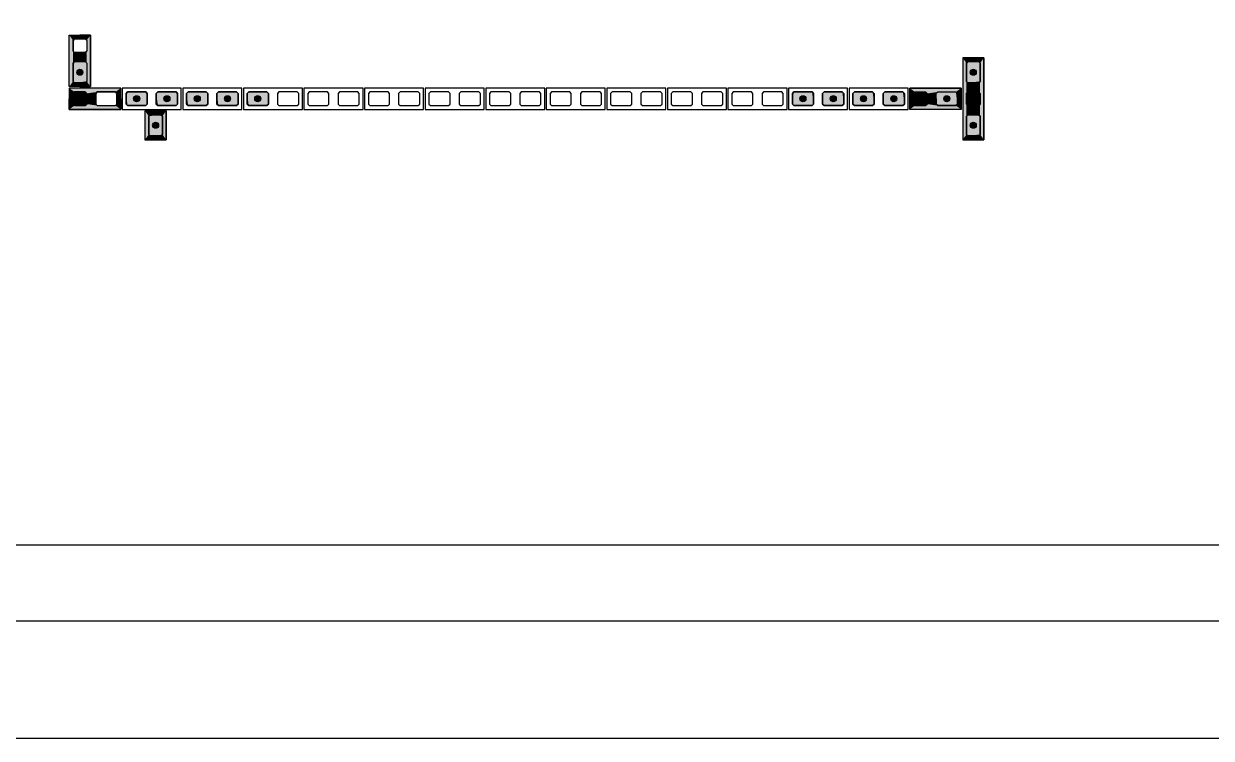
# Model space of a CAD drawing. Extents: x -1.9 to 86, y -1.6 to 61.
# Drawn here: x 7.3 to 22.98, y -1.55 to 7.88 of the extents above; entities that cross this region are included whole.
import ezdxf

# ---------------------------------------------------------------- set-up
doc = ezdxf.new("R2010")
doc.units = 0
doc.header["$MEASUREMENT"] = 0
doc.linetypes.add('HIDDEN', pattern=[9.525, 6.35, -3.175])
doc.layers.get('Defpoints').update_dxf_attribs({"linetype": 'CONTINUOUS'})
for name, color, linetype in [('ARQ_FOLHA', 7, 'CONTINUOUS'), ('PENA_01', 1, 'CONTINUOUS'), ('PENA_02', 2, 'CONTINUOUS'), ('PENA_03', 3, 'CONTINUOUS'), ('PENA_11', 252, 'CONTINUOUS'), ('PENA_19', 240, 'CONTINUOUS'), ('PENA_21', 100, 'CONTINUOUS'), ('PENA_23', 50, 'CONTINUOUS')]:
    doc.layers.add(name, color=color, linetype=linetype)

msp = doc.modelspace()

# ---------------------------------------------------------------- linework, layer by layer
at = {"layer": 'ARQ_FOLHA', "color": 1}
for points in [[(0, 0), (84.1, 0), (84.1, 59.4), (0, 59.4)], [(2.5, 1), (83.1, 1), (83.1, 58.4), (2.5, 58.4)]]:
    msp.add_lwpolyline(points, close=True, dxfattribs=at)
at = {"layer": 'Defpoints', "color": 8, "linetype": 'HIDDEN', "ltscale": 100}
msp.add_lwpolyline([(-1.95, 60.95), (-1.95, -1.55), (86.05, -1.55), (86.05, 60.95)], close=True, dxfattribs=at)
at = {"layer": 'PENA_01', "linetype": 'Continuous'}
for points in [[(8.128, 7.658), (8.128, 7.518), (8.108, 7.498), (7.968, 7.498), (7.948, 7.518), (7.948, 7.658), (7.968, 7.678), (8.108, 7.678), (8.128, 7.658)], [(8.128, 7.358), (8.128, 7.118), (8.108, 7.098), (7.968, 7.098), (7.948, 7.118), (7.948, 7.358), (7.968, 7.378), (8.108, 7.378), (8.128, 7.358)], [(19.908, 7.098), (19.928, 7.118), (19.928, 7.358), (19.908, 7.378), (19.768, 7.378), (19.748, 7.358), (19.748, 7.118), (19.768, 7.098), (19.908, 7.098)], [(7.968, 6.798), (8.108, 6.798), (8.128, 6.818), (8.128, 6.958), (8.108, 6.978), (7.968, 6.978), (7.948, 6.958), (7.948, 6.818), (7.968, 6.798)], [(8.268, 6.798), (8.508, 6.798), (8.528, 6.818), (8.528, 6.958), (8.508, 6.978), (8.268, 6.978), (8.248, 6.958), (8.248, 6.818), (8.268, 6.798)], [(8.928, 6.958), (8.908, 6.978), (8.668, 6.978), (8.648, 6.958), (8.648, 6.818), (8.668, 6.798), (8.908, 6.798), (8.928, 6.818), (8.928, 6.958)], [(9.328, 6.958), (9.308, 6.978), (9.068, 6.978), (9.048, 6.958), (9.048, 6.818), (9.068, 6.798), (9.308, 6.798), (9.328, 6.818), (9.328, 6.958)], [(9.728, 6.958), (9.708, 6.978), (9.468, 6.978), (9.448, 6.958), (9.448, 6.818), (9.468, 6.798), (9.708, 6.798), (9.728, 6.818), (9.728, 6.958)], [(10.128, 6.958), (10.108, 6.978), (9.868, 6.978), (9.848, 6.958), (9.848, 6.818), (9.868, 6.798), (10.108, 6.798), (10.128, 6.818), (10.128, 6.958)], [(10.528, 6.958), (10.508, 6.978), (10.268, 6.978), (10.248, 6.958), (10.248, 6.818), (10.268, 6.798), (10.508, 6.798), (10.528, 6.818), (10.528, 6.958)], [(10.928, 6.958), (10.908, 6.978), (10.668, 6.978), (10.648, 6.958), (10.648, 6.818), (10.668, 6.798), (10.908, 6.798), (10.928, 6.818), (10.928, 6.958)], [(11.328, 6.958), (11.308, 6.978), (11.068, 6.978), (11.048, 6.958), (11.048, 6.818), (11.068, 6.798), (11.308, 6.798), (11.328, 6.818), (11.328, 6.958)], [(11.728, 6.958), (11.708, 6.978), (11.468, 6.978), (11.448, 6.958), (11.448, 6.818), (11.468, 6.798), (11.708, 6.798), (11.728, 6.818), (11.728, 6.958)], [(12.128, 6.958), (12.108, 6.978), (11.868, 6.978), (11.848, 6.958), (11.848, 6.818), (11.868, 6.798), (12.108, 6.798), (12.128, 6.818), (12.128, 6.958)], [(12.528, 6.958), (12.508, 6.978), (12.268, 6.978), (12.248, 6.958), (12.248, 6.818), (12.268, 6.798), (12.508, 6.798), (12.528, 6.818), (12.528, 6.958)], [(12.928, 6.958), (12.908, 6.978), (12.668, 6.978), (12.648, 6.958), (12.648, 6.818), (12.668, 6.798), (12.908, 6.798), (12.928, 6.818), (12.928, 6.958)], [(13.328, 6.958), (13.308, 6.978), (13.068, 6.978), (13.048, 6.958), (13.048, 6.818), (13.068, 6.798), (13.308, 6.798), (13.328, 6.818), (13.328, 6.958)], [(13.728, 6.958), (13.708, 6.978), (13.468, 6.978), (13.448, 6.958), (13.448, 6.818), (13.468, 6.798), (13.708, 6.798), (13.728, 6.818), (13.728, 6.958)], [(14.128, 6.958), (14.108, 6.978), (13.868, 6.978), (13.848, 6.958), (13.848, 6.818), (13.868, 6.798), (14.108, 6.798), (14.128, 6.818), (14.128, 6.958)], [(14.528, 6.958), (14.508, 6.978), (14.268, 6.978), (14.248, 6.958), (14.248, 6.818), (14.268, 6.798), (14.508, 6.798), (14.528, 6.818), (14.528, 6.958)], [(14.928, 6.958), (14.908, 6.978), (14.668, 6.978), (14.648, 6.958), (14.648, 6.818), (14.668, 6.798), (14.908, 6.798), (14.928, 6.818), (14.928, 6.958)], [(15.328, 6.958), (15.308, 6.978), (15.068, 6.978), (15.048, 6.958), (15.048, 6.818), (15.068, 6.798), (15.308, 6.798), (15.328, 6.818), (15.328, 6.958)], [(15.728, 6.958), (15.708, 6.978), (15.468, 6.978), (15.448, 6.958), (15.448, 6.818), (15.468, 6.798), (15.708, 6.798), (15.728, 6.818), (15.728, 6.958)], [(16.128, 6.958), (16.108, 6.978), (15.868, 6.978), (15.848, 6.958), (15.848, 6.818), (15.868, 6.798), (16.108, 6.798), (16.128, 6.818), (16.128, 6.958)], [(16.528, 6.958), (16.508, 6.978), (16.268, 6.978), (16.248, 6.958), (16.248, 6.818), (16.268, 6.798), (16.508, 6.798), (16.528, 6.818), (16.528, 6.958)], [(16.928, 6.958), (16.908, 6.978), (16.668, 6.978), (16.648, 6.958), (16.648, 6.818), (16.668, 6.798), (16.908, 6.798), (16.928, 6.818), (16.928, 6.958)], [(17.328, 6.958), (17.308, 6.978), (17.068, 6.978), (17.048, 6.958), (17.048, 6.818), (17.068, 6.798), (17.308, 6.798), (17.328, 6.818), (17.328, 6.958)], [(17.728, 6.958), (17.708, 6.978), (17.468, 6.978), (17.448, 6.958), (17.448, 6.818), (17.468, 6.798), (17.708, 6.798), (17.728, 6.818), (17.728, 6.958)], [(18.128, 6.958), (18.108, 6.978), (17.868, 6.978), (17.848, 6.958), (17.848, 6.818), (17.868, 6.798), (18.108, 6.798), (18.128, 6.818), (18.128, 6.958)], [(18.528, 6.958), (18.508, 6.978), (18.268, 6.978), (18.248, 6.958), (18.248, 6.818), (18.268, 6.798), (18.508, 6.798), (18.528, 6.818), (18.528, 6.958)], [(18.928, 6.958), (18.908, 6.978), (18.668, 6.978), (18.648, 6.958), (18.648, 6.818), (18.668, 6.798), (18.908, 6.798), (18.928, 6.818), (18.928, 6.958)], [(19.068, 6.978), (19.208, 6.978), (19.228, 6.958), (19.228, 6.818), (19.208, 6.798), (19.068, 6.798), (19.048, 6.818), (19.048, 6.958), (19.068, 6.978)], [(19.368, 6.978), (19.608, 6.978), (19.628, 6.958), (19.628, 6.818), (19.608, 6.798), (19.368, 6.798), (19.348, 6.818), (19.348, 6.958), (19.368, 6.978)], [(19.908, 6.798), (19.928, 6.818), (19.928, 6.958), (19.908, 6.978), (19.768, 6.978), (19.748, 6.958), (19.748, 6.818), (19.768, 6.798), (19.908, 6.798)], [(9.128, 6.418), (9.128, 6.658), (9.108, 6.678), (8.968, 6.678), (8.948, 6.658), (8.948, 6.418), (8.968, 6.398), (9.108, 6.398), (9.128, 6.418)], [(19.908, 6.398), (19.928, 6.418), (19.928, 6.658), (19.908, 6.678), (19.768, 6.678), (19.748, 6.658), (19.748, 6.418), (19.768, 6.398), (19.908, 6.398)]]:
    msp.add_lwpolyline(points, dxfattribs=at)
at = {"layer": 'PENA_02', "linetype": 'Continuous'}
for p, q in [((19.978, 7.428), (19.698, 7.428)), ((19.698, 7.428), (19.698, 6.348)), ((19.978, 6.348), (19.978, 7.428)), ((19.698, 6.348), (19.978, 6.348))]:
    msp.add_line(p, q, dxfattribs=at)
for points in [[(8.178, 7.728), (8.178, 7.048), (7.898, 7.048), (7.898, 7.728), (8.178, 7.728)], [(7.898, 6.748), (8.578, 6.748), (8.578, 7.028), (7.898, 7.028), (7.898, 6.748)], [(9.378, 7.028), (8.598, 7.028), (8.598, 6.748), (9.378, 6.748), (9.378, 7.028)], [(10.178, 7.028), (9.398, 7.028), (9.398, 6.748), (10.178, 6.748), (10.178, 7.028)], [(10.978, 7.028), (10.198, 7.028), (10.198, 6.748), (10.978, 6.748), (10.978, 7.028)], [(11.778, 7.028), (10.998, 7.028), (10.998, 6.748), (11.778, 6.748), (11.778, 7.028)], [(12.578, 7.028), (11.798, 7.028), (11.798, 6.748), (12.578, 6.748), (12.578, 7.028)], [(13.378, 7.028), (12.598, 7.028), (12.598, 6.748), (13.378, 6.748), (13.378, 7.028)], [(14.178, 7.028), (13.398, 7.028), (13.398, 6.748), (14.178, 6.748), (14.178, 7.028)], [(14.978, 7.028), (14.198, 7.028), (14.198, 6.748), (14.978, 6.748), (14.978, 7.028)], [(15.778, 7.028), (14.998, 7.028), (14.998, 6.748), (15.778, 6.748), (15.778, 7.028)], [(16.578, 7.028), (15.798, 7.028), (15.798, 6.748), (16.578, 6.748), (16.578, 7.028)], [(17.378, 7.028), (16.598, 7.028), (16.598, 6.748), (17.378, 6.748), (17.378, 7.028)], [(18.178, 7.028), (17.398, 7.028), (17.398, 6.748), (18.178, 6.748), (18.178, 7.028)], [(18.978, 7.028), (18.198, 7.028), (18.198, 6.748), (18.978, 6.748), (18.978, 7.028)], [(18.998, 7.028), (19.678, 7.028), (19.678, 6.748), (18.998, 6.748), (18.998, 7.028)], [(9.178, 6.348), (9.178, 6.728), (8.898, 6.728), (8.898, 6.348), (9.178, 6.348)]]:
    msp.add_lwpolyline(points, dxfattribs=at)
at = {"layer": 'PENA_03', "linetype": 'Continuous'}
for points in [[(7.968, 7.098), (7.948, 7.118), (7.948, 7.358), (7.968, 7.378), (8.108, 7.378), (8.128, 7.358), (8.128, 7.118), (8.108, 7.098), (7.968, 7.098)], [(19.768, 7.098), (19.748, 7.118), (19.748, 7.358), (19.768, 7.378), (19.908, 7.378), (19.928, 7.358), (19.928, 7.118), (19.908, 7.098), (19.768, 7.098)], [(8.108, 6.978), (8.128, 6.958), (8.128, 6.818), (8.108, 6.798), (7.968, 6.798), (7.948, 6.818), (7.948, 6.958), (7.968, 6.978), (8.108, 6.978)], [(8.648, 6.958), (8.668, 6.978), (8.908, 6.978), (8.928, 6.958), (8.928, 6.818), (8.908, 6.798), (8.668, 6.798), (8.648, 6.818), (8.648, 6.958)], [(9.048, 6.958), (9.068, 6.978), (9.308, 6.978), (9.328, 6.958), (9.328, 6.818), (9.308, 6.798), (9.068, 6.798), (9.048, 6.818), (9.048, 6.958)], [(9.448, 6.958), (9.468, 6.978), (9.708, 6.978), (9.728, 6.958), (9.728, 6.818), (9.708, 6.798), (9.468, 6.798), (9.448, 6.818), (9.448, 6.958)], [(9.848, 6.958), (9.868, 6.978), (10.108, 6.978), (10.128, 6.958), (10.128, 6.818), (10.108, 6.798), (9.868, 6.798), (9.848, 6.818), (9.848, 6.958)], [(10.248, 6.958), (10.268, 6.978), (10.508, 6.978), (10.528, 6.958), (10.528, 6.818), (10.508, 6.798), (10.268, 6.798), (10.248, 6.818), (10.248, 6.958)], [(17.728, 6.818), (17.708, 6.798), (17.468, 6.798), (17.448, 6.818), (17.448, 6.958), (17.468, 6.978), (17.708, 6.978), (17.728, 6.958), (17.728, 6.818)], [(18.128, 6.818), (18.108, 6.798), (17.868, 6.798), (17.848, 6.818), (17.848, 6.958), (17.868, 6.978), (18.108, 6.978), (18.128, 6.958), (18.128, 6.818)], [(18.528, 6.818), (18.508, 6.798), (18.268, 6.798), (18.248, 6.818), (18.248, 6.958), (18.268, 6.978), (18.508, 6.978), (18.528, 6.958), (18.528, 6.818)], [(18.928, 6.818), (18.908, 6.798), (18.668, 6.798), (18.648, 6.818), (18.648, 6.958), (18.668, 6.978), (18.908, 6.978), (18.928, 6.958), (18.928, 6.818)], [(19.208, 6.978), (19.228, 6.958), (19.228, 6.818), (19.208, 6.798), (19.068, 6.798), (19.048, 6.818), (19.048, 6.958), (19.068, 6.978), (19.208, 6.978)], [(19.628, 6.818), (19.608, 6.798), (19.368, 6.798), (19.348, 6.818), (19.348, 6.958), (19.368, 6.978), (19.608, 6.978), (19.628, 6.958), (19.628, 6.818)], [(19.928, 6.818), (19.908, 6.798), (19.768, 6.798), (19.748, 6.818), (19.748, 6.958), (19.768, 6.978), (19.908, 6.978), (19.928, 6.958), (19.928, 6.818)], [(9.108, 6.678), (9.128, 6.658), (9.128, 6.418), (9.108, 6.398), (8.968, 6.398), (8.948, 6.418), (8.948, 6.658), (8.968, 6.678), (9.108, 6.678)], [(19.768, 6.398), (19.748, 6.418), (19.748, 6.658), (19.768, 6.678), (19.908, 6.678), (19.928, 6.658), (19.928, 6.418), (19.908, 6.398), (19.768, 6.398)]]:
    msp.add_lwpolyline(points, dxfattribs=at)
for centre in [(8.038, 7.238), (19.838, 7.238), (8.038, 6.888), (8.788, 6.888), (9.188, 6.888), (9.588, 6.888), (9.988, 6.888), (10.388, 6.888), (17.588, 6.888), (17.988, 6.888), (18.388, 6.888), (18.788, 6.888), (19.138, 6.888), (19.488, 6.888), (19.838, 6.888), (9.038, 6.538), (19.838, 6.538)]:
    msp.add_circle(centre, 0.04, dxfattribs=at)
for points in [[(8.078, 7.238), (8.018, 7.273), (8.001, 7.252)], [(8.078, 7.238), (8.001, 7.252), (8.001, 7.225)], [(8.078, 7.238), (8.001, 7.225), (8.018, 7.204)], [(8.078, 7.238), (8.045, 7.278), (8.018, 7.273)], [(8.078, 7.238), (8.018, 7.204), (8.045, 7.199)], [(8.078, 7.238), (8.069, 7.264), (8.045, 7.278)], [(8.078, 7.238), (8.045, 7.199), (8.069, 7.213)], [(8.078, 7.238), (8.069, 7.213), (8.078, 7.238)], [(19.878, 7.238), (19.818, 7.273), (19.801, 7.252)], [(19.878, 7.238), (19.801, 7.252), (19.801, 7.225)], [(19.878, 7.238), (19.801, 7.225), (19.818, 7.204)], [(19.878, 7.238), (19.845, 7.278), (19.818, 7.273)], [(19.878, 7.238), (19.818, 7.204), (19.845, 7.199)], [(19.878, 7.238), (19.869, 7.264), (19.845, 7.278)], [(19.878, 7.238), (19.845, 7.199), (19.869, 7.213)], [(19.878, 7.238), (19.869, 7.213), (19.878, 7.238)], [(8.078, 6.888), (8.018, 6.923), (8.001, 6.902)], [(8.078, 6.888), (8.001, 6.902), (8.001, 6.875)], [(8.078, 6.888), (8.045, 6.928), (8.018, 6.923)], [(8.078, 6.888), (8.069, 6.914), (8.045, 6.928)], [(8.828, 6.888), (8.768, 6.923), (8.751, 6.902)], [(8.828, 6.888), (8.751, 6.902), (8.751, 6.875)], [(8.828, 6.888), (8.795, 6.928), (8.768, 6.923)], [(8.828, 6.888), (8.819, 6.914), (8.795, 6.928)], [(9.228, 6.888), (9.168, 6.923), (9.151, 6.902)], [(9.228, 6.888), (9.151, 6.902), (9.151, 6.875)], [(9.228, 6.888), (9.195, 6.928), (9.168, 6.923)], [(9.228, 6.888), (9.219, 6.914), (9.195, 6.928)], [(9.628, 6.888), (9.568, 6.923), (9.551, 6.902)], [(9.628, 6.888), (9.551, 6.902), (9.551, 6.875)], [(9.628, 6.888), (9.595, 6.928), (9.568, 6.923)], [(9.628, 6.888), (9.619, 6.914), (9.595, 6.928)], [(10.028, 6.888), (9.968, 6.923), (9.951, 6.902)], [(10.028, 6.888), (9.951, 6.902), (9.951, 6.875)], [(10.028, 6.888), (9.995, 6.928), (9.968, 6.923)], [(10.028, 6.888), (10.019, 6.914), (9.995, 6.928)], [(10.428, 6.888), (10.368, 6.923), (10.351, 6.902)], [(10.428, 6.888), (10.351, 6.902), (10.351, 6.875)], [(10.428, 6.888), (10.395, 6.928), (10.368, 6.923)], [(10.428, 6.888), (10.419, 6.914), (10.395, 6.928)], [(17.628, 6.888), (17.568, 6.923), (17.551, 6.902)], [(17.628, 6.888), (17.551, 6.902), (17.551, 6.875)], [(17.628, 6.888), (17.595, 6.928), (17.568, 6.923)], [(17.628, 6.888), (17.619, 6.914), (17.595, 6.928)], [(18.028, 6.888), (17.968, 6.923), (17.951, 6.902)], [(18.028, 6.888), (17.951, 6.902), (17.951, 6.875)], [(18.028, 6.888), (17.995, 6.928), (17.968, 6.923)], [(18.028, 6.888), (18.019, 6.914), (17.995, 6.928)], [(18.428, 6.888), (18.368, 6.923), (18.351, 6.902)], [(18.428, 6.888), (18.351, 6.902), (18.351, 6.875)], [(18.428, 6.888), (18.395, 6.928), (18.368, 6.923)], [(18.428, 6.888), (18.419, 6.914), (18.395, 6.928)], [(18.828, 6.888), (18.768, 6.923), (18.751, 6.902)], [(18.828, 6.888), (18.751, 6.902), (18.751, 6.875)], [(18.828, 6.888), (18.795, 6.928), (18.768, 6.923)], [(18.828, 6.888), (18.819, 6.914), (18.795, 6.928)], [(19.178, 6.888), (19.118, 6.923), (19.101, 6.902)], [(19.178, 6.888), (19.101, 6.902), (19.101, 6.875)], [(19.178, 6.888), (19.145, 6.928), (19.118, 6.923)], [(19.178, 6.888), (19.169, 6.914), (19.145, 6.928)], [(19.528, 6.888), (19.468, 6.923), (19.451, 6.902)], [(19.528, 6.888), (19.451, 6.902), (19.451, 6.875)], [(19.528, 6.888), (19.495, 6.928), (19.468, 6.923)], [(19.528, 6.888), (19.519, 6.914), (19.495, 6.928)], [(19.878, 6.888), (19.818, 6.923), (19.801, 6.902)], [(19.878, 6.888), (19.801, 6.902), (19.801, 6.875)], [(19.878, 6.888), (19.845, 6.928), (19.818, 6.923)], [(19.878, 6.888), (19.869, 6.914), (19.845, 6.928)], [(8.078, 6.888), (8.001, 6.875), (8.018, 6.854)], [(8.078, 6.888), (8.018, 6.854), (8.045, 6.849)], [(8.078, 6.888), (8.045, 6.849), (8.069, 6.863)], [(8.078, 6.888), (8.069, 6.863), (8.078, 6.888)], [(8.828, 6.888), (8.751, 6.875), (8.768, 6.854)], [(8.828, 6.888), (8.768, 6.854), (8.795, 6.849)], [(8.828, 6.888), (8.795, 6.849), (8.819, 6.863)], [(8.828, 6.888), (8.819, 6.863), (8.828, 6.888)], [(9.228, 6.888), (9.151, 6.875), (9.168, 6.854)], [(9.228, 6.888), (9.168, 6.854), (9.195, 6.849)], [(9.228, 6.888), (9.195, 6.849), (9.219, 6.863)], [(9.228, 6.888), (9.219, 6.863), (9.228, 6.888)], [(9.628, 6.888), (9.551, 6.875), (9.568, 6.854)], [(9.628, 6.888), (9.568, 6.854), (9.595, 6.849)], [(9.628, 6.888), (9.595, 6.849), (9.619, 6.863)], [(9.628, 6.888), (9.619, 6.863), (9.628, 6.888)], [(10.028, 6.888), (9.951, 6.875), (9.968, 6.854)], [(10.028, 6.888), (9.968, 6.854), (9.995, 6.849)], [(10.028, 6.888), (9.995, 6.849), (10.019, 6.863)], [(10.028, 6.888), (10.019, 6.863), (10.028, 6.888)], [(10.428, 6.888), (10.351, 6.875), (10.368, 6.854)], [(10.428, 6.888), (10.368, 6.854), (10.395, 6.849)], [(10.428, 6.888), (10.395, 6.849), (10.419, 6.863)], [(10.428, 6.888), (10.419, 6.863), (10.428, 6.888)], [(17.628, 6.888), (17.551, 6.875), (17.568, 6.854)], [(17.628, 6.888), (17.568, 6.854), (17.595, 6.849)], [(17.628, 6.888), (17.595, 6.849), (17.619, 6.863)], [(17.628, 6.888), (17.619, 6.863), (17.628, 6.888)], [(18.028, 6.888), (17.951, 6.875), (17.968, 6.854)], [(18.028, 6.888), (17.968, 6.854), (17.995, 6.849)], [(18.028, 6.888), (17.995, 6.849), (18.019, 6.863)], [(18.028, 6.888), (18.019, 6.863), (18.028, 6.888)], [(18.428, 6.888), (18.351, 6.875), (18.368, 6.854)], [(18.428, 6.888), (18.368, 6.854), (18.395, 6.849)], [(18.428, 6.888), (18.395, 6.849), (18.419, 6.863)], [(18.428, 6.888), (18.419, 6.863), (18.428, 6.888)], [(18.828, 6.888), (18.751, 6.875), (18.768, 6.854)], [(18.828, 6.888), (18.768, 6.854), (18.795, 6.849)], [(18.828, 6.888), (18.795, 6.849), (18.819, 6.863)], [(18.828, 6.888), (18.819, 6.863), (18.828, 6.888)], [(19.178, 6.888), (19.101, 6.875), (19.118, 6.854)], [(19.178, 6.888), (19.118, 6.854), (19.145, 6.849)], [(19.178, 6.888), (19.145, 6.849), (19.169, 6.863)], [(19.178, 6.888), (19.169, 6.863), (19.178, 6.888)], [(19.528, 6.888), (19.451, 6.875), (19.468, 6.854)], [(19.528, 6.888), (19.468, 6.854), (19.495, 6.849)], [(19.528, 6.888), (19.495, 6.849), (19.519, 6.863)], [(19.528, 6.888), (19.519, 6.863), (19.528, 6.888)], [(19.878, 6.888), (19.801, 6.875), (19.818, 6.854)], [(19.878, 6.888), (19.818, 6.854), (19.845, 6.849)], [(19.878, 6.888), (19.845, 6.849), (19.869, 6.863)], [(19.878, 6.888), (19.869, 6.863), (19.878, 6.888)], [(9.078, 6.538), (9.018, 6.573), (9.001, 6.552)], [(9.078, 6.538), (9.001, 6.552), (9.001, 6.525)], [(9.078, 6.538), (9.001, 6.525), (9.018, 6.504)], [(9.078, 6.538), (9.045, 6.578), (9.018, 6.573)], [(9.078, 6.538), (9.018, 6.504), (9.045, 6.499)], [(9.078, 6.538), (9.069, 6.564), (9.045, 6.578)], [(9.078, 6.538), (9.045, 6.499), (9.069, 6.513)], [(9.078, 6.538), (9.069, 6.513), (9.078, 6.538)], [(19.878, 6.538), (19.818, 6.573), (19.801, 6.552)], [(19.878, 6.538), (19.801, 6.552), (19.801, 6.525)], [(19.878, 6.538), (19.801, 6.525), (19.818, 6.504)], [(19.878, 6.538), (19.845, 6.578), (19.818, 6.573)], [(19.878, 6.538), (19.818, 6.504), (19.845, 6.499)], [(19.878, 6.538), (19.869, 6.564), (19.845, 6.578)], [(19.878, 6.538), (19.845, 6.499), (19.869, 6.513)], [(19.878, 6.538), (19.869, 6.513), (19.878, 6.538)]]:
    msp.add_solid(points, dxfattribs=at)
at = {"layer": 'PENA_11', "linetype": 'Continuous'}
for points in [[(7.968, 7.098), (7.948, 7.358), (7.968, 7.378)], [(7.968, 7.098), (7.968, 7.378), (8.108, 7.378)], [(7.968, 7.098), (8.108, 7.378), (8.128, 7.358)], [(19.768, 7.098), (19.748, 7.358), (19.768, 7.378)], [(19.768, 7.098), (19.768, 7.378), (19.908, 7.378)], [(19.768, 7.098), (19.908, 7.378), (19.928, 7.358)], [(7.968, 7.098), (7.948, 7.118), (7.948, 7.358)], [(7.968, 7.098), (8.128, 7.358), (8.128, 7.118)], [(19.768, 7.098), (19.748, 7.118), (19.748, 7.358)], [(19.768, 7.098), (19.928, 7.358), (19.928, 7.118)], [(7.968, 7.098), (8.128, 7.118), (8.108, 7.098)], [(7.968, 7.098), (8.108, 7.098), (7.968, 7.098)], [(19.768, 7.098), (19.928, 7.118), (19.908, 7.098)], [(19.768, 7.098), (19.908, 7.098), (19.768, 7.098)], [(8.108, 6.978), (7.968, 6.798), (7.948, 6.818)], [(8.108, 6.978), (7.948, 6.818), (7.948, 6.958)], [(8.108, 6.978), (7.948, 6.958), (7.968, 6.978)], [(8.108, 6.978), (8.108, 6.798), (7.968, 6.798)], [(8.108, 6.978), (7.968, 6.978), (8.108, 6.978)], [(8.108, 6.978), (8.128, 6.958), (8.128, 6.818)], [(8.108, 6.978), (8.128, 6.818), (8.108, 6.798)], [(8.648, 6.958), (8.668, 6.978), (8.908, 6.978)], [(8.648, 6.958), (8.908, 6.978), (8.928, 6.958)], [(8.648, 6.958), (8.928, 6.958), (8.928, 6.818)], [(8.648, 6.958), (8.928, 6.818), (8.908, 6.798)], [(8.648, 6.958), (8.908, 6.798), (8.668, 6.798)], [(8.648, 6.958), (8.668, 6.798), (8.648, 6.818)], [(8.648, 6.958), (8.648, 6.818), (8.648, 6.958)], [(9.048, 6.958), (9.068, 6.978), (9.308, 6.978)], [(9.048, 6.958), (9.308, 6.978), (9.328, 6.958)], [(9.048, 6.958), (9.328, 6.958), (9.328, 6.818)], [(9.048, 6.958), (9.328, 6.818), (9.308, 6.798)], [(9.048, 6.958), (9.308, 6.798), (9.068, 6.798)], [(9.048, 6.958), (9.068, 6.798), (9.048, 6.818)], [(9.048, 6.958), (9.048, 6.818), (9.048, 6.958)], [(9.448, 6.958), (9.468, 6.978), (9.708, 6.978)], [(9.448, 6.958), (9.708, 6.978), (9.728, 6.958)], [(9.448, 6.958), (9.728, 6.958), (9.728, 6.818)], [(9.448, 6.958), (9.728, 6.818), (9.708, 6.798)], [(9.448, 6.958), (9.708, 6.798), (9.468, 6.798)], [(9.448, 6.958), (9.468, 6.798), (9.448, 6.818)], [(9.448, 6.958), (9.448, 6.818), (9.448, 6.958)], [(9.848, 6.958), (9.868, 6.978), (10.108, 6.978)], [(9.848, 6.958), (10.108, 6.978), (10.128, 6.958)], [(9.848, 6.958), (10.128, 6.958), (10.128, 6.818)], [(9.848, 6.958), (10.128, 6.818), (10.108, 6.798)], [(9.848, 6.958), (10.108, 6.798), (9.868, 6.798)], [(9.848, 6.958), (9.868, 6.798), (9.848, 6.818)], [(9.848, 6.958), (9.848, 6.818), (9.848, 6.958)], [(10.248, 6.958), (10.268, 6.978), (10.508, 6.978)], [(10.248, 6.958), (10.508, 6.978), (10.528, 6.958)], [(10.248, 6.958), (10.528, 6.958), (10.528, 6.818)], [(10.248, 6.958), (10.528, 6.818), (10.508, 6.798)], [(10.248, 6.958), (10.508, 6.798), (10.268, 6.798)], [(10.248, 6.958), (10.268, 6.798), (10.248, 6.818)], [(10.248, 6.958), (10.248, 6.818), (10.248, 6.958)], [(17.728, 6.818), (17.448, 6.958), (17.468, 6.978)], [(17.728, 6.818), (17.448, 6.818), (17.448, 6.958)], [(17.728, 6.818), (17.468, 6.978), (17.708, 6.978)], [(17.728, 6.818), (17.708, 6.978), (17.728, 6.958)], [(17.728, 6.818), (17.728, 6.958), (17.728, 6.818)], [(18.128, 6.818), (17.848, 6.958), (17.868, 6.978)], [(18.128, 6.818), (17.848, 6.818), (17.848, 6.958)], [(18.128, 6.818), (17.868, 6.978), (18.108, 6.978)], [(18.128, 6.818), (18.108, 6.978), (18.128, 6.958)], [(18.128, 6.818), (18.128, 6.958), (18.128, 6.818)], [(18.528, 6.818), (18.248, 6.958), (18.268, 6.978)], [(18.528, 6.818), (18.248, 6.818), (18.248, 6.958)], [(18.528, 6.818), (18.268, 6.978), (18.508, 6.978)], [(18.528, 6.818), (18.508, 6.978), (18.528, 6.958)], [(18.528, 6.818), (18.528, 6.958), (18.528, 6.818)], [(18.928, 6.818), (18.648, 6.958), (18.668, 6.978)], [(18.928, 6.818), (18.648, 6.818), (18.648, 6.958)], [(18.928, 6.818), (18.668, 6.978), (18.908, 6.978)], [(18.928, 6.818), (18.908, 6.978), (18.928, 6.958)], [(18.928, 6.818), (18.928, 6.958), (18.928, 6.818)], [(19.208, 6.978), (19.068, 6.798), (19.048, 6.818)], [(19.208, 6.978), (19.048, 6.818), (19.048, 6.958)], [(19.208, 6.978), (19.048, 6.958), (19.068, 6.978)], [(19.208, 6.978), (19.208, 6.798), (19.068, 6.798)], [(19.208, 6.978), (19.068, 6.978), (19.208, 6.978)], [(19.208, 6.978), (19.228, 6.958), (19.228, 6.818)], [(19.208, 6.978), (19.228, 6.818), (19.208, 6.798)], [(19.628, 6.818), (19.348, 6.958), (19.368, 6.978)], [(19.628, 6.818), (19.348, 6.818), (19.348, 6.958)], [(19.628, 6.818), (19.368, 6.978), (19.608, 6.978)], [(19.628, 6.818), (19.608, 6.978), (19.628, 6.958)], [(19.628, 6.818), (19.628, 6.958), (19.628, 6.818)], [(19.928, 6.818), (19.748, 6.958), (19.768, 6.978)], [(19.928, 6.818), (19.748, 6.818), (19.748, 6.958)], [(19.928, 6.818), (19.768, 6.978), (19.908, 6.978)], [(19.928, 6.818), (19.908, 6.978), (19.928, 6.958)], [(19.928, 6.818), (19.928, 6.958), (19.928, 6.818)], [(17.728, 6.818), (17.468, 6.798), (17.448, 6.818)], [(17.728, 6.818), (17.708, 6.798), (17.468, 6.798)], [(18.128, 6.818), (17.868, 6.798), (17.848, 6.818)], [(18.128, 6.818), (18.108, 6.798), (17.868, 6.798)], [(18.528, 6.818), (18.268, 6.798), (18.248, 6.818)], [(18.528, 6.818), (18.508, 6.798), (18.268, 6.798)], [(18.928, 6.818), (18.668, 6.798), (18.648, 6.818)], [(18.928, 6.818), (18.908, 6.798), (18.668, 6.798)], [(19.628, 6.818), (19.368, 6.798), (19.348, 6.818)], [(19.628, 6.818), (19.608, 6.798), (19.368, 6.798)], [(19.928, 6.818), (19.768, 6.798), (19.748, 6.818)], [(19.928, 6.818), (19.908, 6.798), (19.768, 6.798)], [(9.108, 6.678), (8.968, 6.398), (8.948, 6.418)], [(9.108, 6.678), (8.948, 6.418), (8.948, 6.658)], [(9.108, 6.678), (8.948, 6.658), (8.968, 6.678)], [(9.108, 6.678), (9.108, 6.398), (8.968, 6.398)], [(9.108, 6.678), (8.968, 6.678), (9.108, 6.678)], [(9.108, 6.678), (9.128, 6.658), (9.128, 6.418)], [(9.108, 6.678), (9.128, 6.418), (9.108, 6.398)], [(19.768, 6.398), (19.748, 6.658), (19.768, 6.678)], [(19.768, 6.398), (19.748, 6.418), (19.748, 6.658)], [(19.768, 6.398), (19.768, 6.678), (19.908, 6.678)], [(19.768, 6.398), (19.908, 6.678), (19.928, 6.658)], [(19.768, 6.398), (19.928, 6.658), (19.928, 6.418)], [(19.768, 6.398), (19.928, 6.418), (19.908, 6.398)], [(19.768, 6.398), (19.908, 6.398), (19.768, 6.398)]]:
    msp.add_solid(points, dxfattribs=at)
at = {"layer": 'PENA_19', "linetype": 'Continuous'}
for points in [[(19.838, 6.348), (19.838, 6.398), (19.768, 6.398), (19.748, 6.418), (19.748, 6.658), (19.768, 6.678), (19.838, 6.678), (19.838, 6.798), (19.768, 6.798), (19.748, 6.818), (19.748, 6.958), (19.768, 6.978), (19.838, 6.978), (19.838, 7.098), (19.768, 7.098), (19.748, 7.118), (19.748, 7.358), (19.768, 7.378), (19.838, 7.378), (19.838, 7.428), (19.698, 7.428), (19.698, 6.348), (19.838, 6.348)], [(19.838, 6.348), (19.838, 6.398), (19.908, 6.398), (19.928, 6.418), (19.928, 6.658), (19.908, 6.678), (19.838, 6.678), (19.838, 6.798), (19.908, 6.798), (19.928, 6.818), (19.928, 6.958), (19.908, 6.978), (19.838, 6.978), (19.838, 7.098), (19.908, 7.098), (19.928, 7.118), (19.928, 7.358), (19.908, 7.378), (19.838, 7.378), (19.838, 7.428), (19.978, 7.428), (19.978, 6.348), (19.838, 6.348)]]:
    msp.add_lwpolyline(points, dxfattribs=at)
for points in [[(19.838, 7.428), (19.698, 7.428), (19.768, 7.378)], [(19.768, 7.378), (19.698, 7.428), (19.748, 7.358)], [(19.698, 7.428), (19.748, 6.418), (19.748, 7.358)], [(19.698, 6.348), (19.748, 6.418), (19.698, 7.428)], [(19.838, 7.378), (19.838, 7.428), (19.768, 7.378)], [(19.978, 7.428), (19.908, 7.378), (19.838, 7.378)], [(19.978, 7.428), (19.838, 7.378), (19.838, 7.428)], [(19.978, 7.428), (19.928, 7.358), (19.908, 7.378)], [(19.928, 7.118), (19.978, 7.428), (19.928, 6.958)], [(19.928, 6.958), (19.978, 7.428), (19.928, 6.818)], [(19.978, 7.428), (19.928, 6.658), (19.928, 6.818)], [(19.978, 7.428), (19.928, 6.418), (19.928, 6.658)], [(19.978, 6.348), (19.928, 6.418), (19.978, 7.428)], [(19.978, 7.428), (19.928, 7.118), (19.928, 7.358)], [(19.748, 7.358), (19.748, 6.418), (19.748, 6.658)], [(19.748, 6.658), (19.748, 7.358), (19.748, 6.818)], [(19.748, 6.818), (19.748, 7.358), (19.748, 6.958)], [(19.748, 7.358), (19.748, 7.118), (19.748, 6.958)], [(19.768, 6.978), (19.748, 7.118), (19.748, 6.958)], [(19.768, 6.978), (19.768, 7.098), (19.748, 7.118)], [(19.838, 6.978), (19.768, 7.098), (19.768, 6.978)], [(19.838, 6.978), (19.838, 7.098), (19.768, 7.098)], [(19.838, 6.978), (19.908, 7.098), (19.908, 6.978)], [(19.908, 7.098), (19.838, 6.978), (19.838, 7.098)], [(19.908, 7.098), (19.928, 7.118), (19.908, 6.978)], [(19.908, 6.978), (19.928, 7.118), (19.928, 6.958)], [(19.768, 6.798), (19.748, 6.818), (19.768, 6.678)], [(19.768, 6.678), (19.748, 6.818), (19.748, 6.658)], [(19.768, 6.798), (19.768, 6.678), (19.838, 6.678)], [(19.768, 6.798), (19.838, 6.678), (19.838, 6.798)], [(19.908, 6.678), (19.838, 6.678), (19.908, 6.798)], [(19.838, 6.678), (19.838, 6.798), (19.908, 6.798)], [(19.928, 6.818), (19.928, 6.658), (19.908, 6.678)], [(19.928, 6.818), (19.908, 6.678), (19.908, 6.798)], [(19.768, 6.398), (19.748, 6.418), (19.698, 6.348)], [(19.768, 6.398), (19.698, 6.348), (19.838, 6.348)], [(19.768, 6.398), (19.838, 6.348), (19.838, 6.398)], [(19.838, 6.348), (19.908, 6.398), (19.978, 6.348)], [(19.838, 6.348), (19.838, 6.398), (19.908, 6.398)], [(19.978, 6.348), (19.908, 6.398), (19.928, 6.418)]]:
    msp.add_solid(points, dxfattribs=at)
at = {"layer": 'PENA_21', "linetype": 'Continuous'}
for points in [[(8.038, 7.728), (8.038, 7.678), (7.968, 7.678), (7.948, 7.658), (7.948, 7.518), (7.968, 7.498), (8.038, 7.498), (8.038, 7.378), (7.968, 7.378), (7.948, 7.358), (7.948, 7.118), (7.968, 7.098), (8.038, 7.098), (8.038, 7.048), (7.898, 7.048), (7.898, 7.728), (8.038, 7.728)], [(8.038, 7.728), (8.038, 7.678), (8.108, 7.678), (8.128, 7.658), (8.128, 7.518), (8.108, 7.498), (8.038, 7.498), (8.038, 7.378), (8.108, 7.378), (8.128, 7.358), (8.128, 7.118), (8.108, 7.098), (8.038, 7.098), (8.038, 7.048), (8.178, 7.048), (8.178, 7.728), (8.038, 7.728)], [(7.898, 6.888), (7.948, 6.888), (7.948, 6.958), (7.968, 6.978), (8.108, 6.978), (8.128, 6.958), (8.128, 6.888), (8.248, 6.888), (8.248, 6.958), (8.268, 6.978), (8.508, 6.978), (8.528, 6.958), (8.528, 6.888), (8.578, 6.888), (8.578, 7.028), (7.898, 7.028), (7.898, 6.888)], [(18.998, 6.888), (19.048, 6.888), (19.048, 6.958), (19.068, 6.978), (19.208, 6.978), (19.228, 6.958), (19.228, 6.888), (19.348, 6.888), (19.348, 6.958), (19.368, 6.978), (19.608, 6.978), (19.628, 6.958), (19.628, 6.888), (19.678, 6.888), (19.678, 7.028), (18.998, 7.028), (18.998, 6.888)], [(7.898, 6.888), (7.948, 6.888), (7.948, 6.818), (7.968, 6.798), (8.108, 6.798), (8.128, 6.818), (8.128, 6.888), (8.248, 6.888), (8.248, 6.818), (8.268, 6.798), (8.508, 6.798), (8.528, 6.818), (8.528, 6.888), (8.578, 6.888), (8.578, 6.748), (7.898, 6.748), (7.898, 6.888)], [(18.998, 6.888), (19.048, 6.888), (19.048, 6.818), (19.068, 6.798), (19.208, 6.798), (19.228, 6.818), (19.228, 6.888), (19.348, 6.888), (19.348, 6.818), (19.368, 6.798), (19.608, 6.798), (19.628, 6.818), (19.628, 6.888), (19.678, 6.888), (19.678, 6.748), (18.998, 6.748), (18.998, 6.888)]]:
    msp.add_lwpolyline(points, dxfattribs=at)
for points in [[(7.968, 7.678), (7.948, 7.658), (7.898, 7.728)], [(7.968, 7.678), (7.898, 7.728), (8.038, 7.728)], [(7.898, 7.728), (7.948, 7.658), (7.898, 7.048)], [(7.968, 7.678), (8.038, 7.728), (8.038, 7.678)], [(8.178, 7.728), (8.038, 7.728), (8.108, 7.678)], [(8.108, 7.678), (8.038, 7.728), (8.038, 7.678)], [(8.128, 7.658), (8.178, 7.728), (8.108, 7.678)], [(8.178, 7.048), (8.178, 7.728), (8.128, 7.658)], [(7.898, 7.048), (7.948, 7.658), (7.948, 7.118)], [(7.948, 7.118), (7.948, 7.658), (7.948, 7.518)], [(8.128, 7.518), (8.178, 7.048), (8.128, 7.658)], [(7.948, 7.118), (7.948, 7.358), (7.948, 7.518)], [(7.968, 7.498), (7.948, 7.358), (7.948, 7.518)], [(7.968, 7.498), (7.968, 7.378), (7.948, 7.358)], [(8.038, 7.498), (7.968, 7.378), (7.968, 7.498)], [(8.038, 7.498), (8.038, 7.378), (7.968, 7.378)], [(8.038, 7.498), (8.108, 7.378), (8.108, 7.498)], [(8.038, 7.498), (8.038, 7.378), (8.108, 7.378)], [(8.108, 7.498), (8.128, 7.358), (8.128, 7.518)], [(8.108, 7.378), (8.128, 7.358), (8.108, 7.498)], [(8.128, 7.358), (8.178, 7.048), (8.128, 7.518)], [(8.128, 7.358), (8.128, 7.118), (8.178, 7.048)], [(7.968, 7.098), (7.898, 7.048), (7.948, 7.118)], [(8.038, 7.048), (7.898, 7.048), (7.968, 7.098)], [(8.038, 7.098), (8.038, 7.048), (7.968, 7.098)], [(8.108, 7.098), (8.038, 7.098), (8.178, 7.048)], [(8.038, 7.098), (8.038, 7.048), (8.178, 7.048)], [(8.128, 7.118), (8.108, 7.098), (8.178, 7.048)], [(8.578, 7.028), (7.898, 7.028), (7.968, 6.978)], [(7.898, 7.028), (7.898, 6.888), (7.948, 6.888)], [(7.898, 7.028), (7.948, 6.888), (7.948, 6.958)], [(7.898, 7.028), (7.948, 6.958), (7.968, 6.978)], [(8.578, 7.028), (7.968, 6.978), (8.108, 6.978)], [(8.578, 7.028), (8.108, 6.978), (8.128, 6.958)], [(8.578, 7.028), (8.128, 6.958), (8.268, 6.978)], [(8.128, 6.958), (8.248, 6.958), (8.268, 6.978)], [(8.128, 6.958), (8.128, 6.888), (8.248, 6.888)], [(8.128, 6.958), (8.248, 6.888), (8.248, 6.958)], [(8.578, 7.028), (8.268, 6.978), (8.508, 6.978)], [(8.578, 7.028), (8.508, 6.978), (8.528, 6.958)], [(8.578, 7.028), (8.528, 6.958), (8.578, 6.888)], [(8.578, 6.888), (8.528, 6.958), (8.528, 6.888)], [(19.678, 7.028), (18.998, 7.028), (19.068, 6.978)], [(18.998, 7.028), (18.998, 6.888), (19.048, 6.888)], [(18.998, 7.028), (19.048, 6.888), (19.048, 6.958)], [(18.998, 7.028), (19.048, 6.958), (19.068, 6.978)], [(19.678, 7.028), (19.068, 6.978), (19.208, 6.978)], [(19.678, 7.028), (19.208, 6.978), (19.228, 6.958)], [(19.678, 7.028), (19.228, 6.958), (19.368, 6.978)], [(19.228, 6.958), (19.348, 6.958), (19.368, 6.978)], [(19.228, 6.958), (19.228, 6.888), (19.348, 6.888)], [(19.228, 6.958), (19.348, 6.888), (19.348, 6.958)], [(19.678, 7.028), (19.368, 6.978), (19.608, 6.978)], [(19.678, 7.028), (19.608, 6.978), (19.628, 6.958)], [(19.678, 7.028), (19.628, 6.958), (19.678, 6.888)], [(19.678, 6.888), (19.628, 6.958), (19.628, 6.888)], [(7.898, 6.748), (7.898, 6.888), (7.948, 6.888)], [(7.898, 6.748), (7.948, 6.888), (7.948, 6.818)], [(7.898, 6.748), (7.948, 6.818), (7.968, 6.798)], [(8.578, 6.748), (7.898, 6.748), (7.968, 6.798)], [(8.578, 6.748), (7.968, 6.798), (8.108, 6.798)], [(8.578, 6.748), (8.108, 6.798), (8.128, 6.818)], [(8.128, 6.818), (8.128, 6.888), (8.248, 6.888)], [(8.128, 6.818), (8.248, 6.888), (8.248, 6.818)], [(8.578, 6.748), (8.128, 6.818), (8.268, 6.798)], [(8.128, 6.818), (8.248, 6.818), (8.268, 6.798)], [(8.578, 6.748), (8.268, 6.798), (8.508, 6.798)], [(8.578, 6.748), (8.508, 6.798), (8.528, 6.818)], [(8.578, 6.748), (8.528, 6.818), (8.578, 6.888)], [(8.578, 6.888), (8.528, 6.818), (8.528, 6.888)], [(18.998, 6.748), (18.998, 6.888), (19.048, 6.888)], [(18.998, 6.748), (19.048, 6.888), (19.048, 6.818)], [(18.998, 6.748), (19.048, 6.818), (19.068, 6.798)], [(19.678, 6.748), (18.998, 6.748), (19.068, 6.798)], [(19.678, 6.748), (19.068, 6.798), (19.208, 6.798)], [(19.678, 6.748), (19.208, 6.798), (19.228, 6.818)], [(19.228, 6.818), (19.228, 6.888), (19.348, 6.888)], [(19.228, 6.818), (19.348, 6.888), (19.348, 6.818)], [(19.678, 6.748), (19.228, 6.818), (19.368, 6.798)], [(19.228, 6.818), (19.348, 6.818), (19.368, 6.798)], [(19.678, 6.748), (19.368, 6.798), (19.608, 6.798)], [(19.678, 6.748), (19.608, 6.798), (19.628, 6.818)], [(19.678, 6.748), (19.628, 6.818), (19.678, 6.888)], [(19.678, 6.888), (19.628, 6.818), (19.628, 6.888)]]:
    msp.add_solid(points, dxfattribs=at)
at = {"layer": 'PENA_23', "linetype": 'Continuous'}
for points in [[(9.038, 6.678), (9.038, 6.728), (8.898, 6.728), (8.898, 6.348), (9.038, 6.348), (9.038, 6.398), (8.968, 6.398), (8.948, 6.418), (8.948, 6.658), (8.968, 6.678), (9.038, 6.678)], [(9.038, 6.678), (9.038, 6.728), (9.178, 6.728), (9.178, 6.348), (9.038, 6.348), (9.038, 6.398), (9.108, 6.398), (9.128, 6.418), (9.128, 6.658), (9.108, 6.678), (9.038, 6.678)]]:
    msp.add_lwpolyline(points, dxfattribs=at)
for points in [[(8.948, 6.418), (8.948, 6.658), (8.898, 6.728)], [(8.948, 6.658), (8.968, 6.678), (8.898, 6.728)], [(8.898, 6.728), (8.968, 6.678), (9.038, 6.728)], [(8.898, 6.348), (8.948, 6.418), (8.898, 6.728)], [(8.968, 6.678), (9.038, 6.678), (9.038, 6.728)], [(9.038, 6.678), (9.038, 6.728), (9.108, 6.678)], [(9.038, 6.728), (9.178, 6.728), (9.108, 6.678)], [(9.178, 6.728), (9.128, 6.658), (9.108, 6.678)], [(9.178, 6.348), (9.128, 6.418), (9.178, 6.728)], [(9.128, 6.418), (9.128, 6.658), (9.178, 6.728)], [(8.968, 6.398), (8.948, 6.418), (8.898, 6.348)], [(8.968, 6.398), (8.898, 6.348), (9.038, 6.348)], [(8.968, 6.398), (9.038, 6.348), (9.038, 6.398)], [(9.038, 6.398), (9.108, 6.398), (9.178, 6.348)], [(9.178, 6.348), (9.038, 6.348), (9.038, 6.398)], [(9.108, 6.398), (9.128, 6.418), (9.178, 6.348)]]:
    msp.add_solid(points, dxfattribs=at)

doc.saveas('drawing.dxf')
